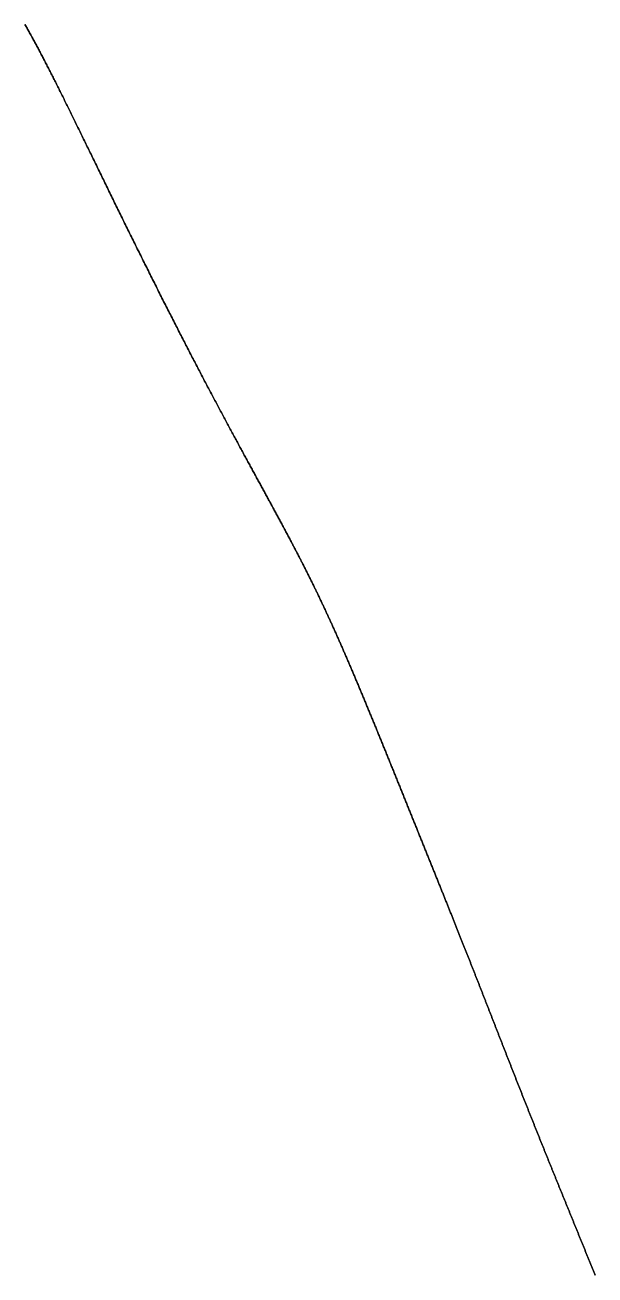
# Model space of a CAD drawing. Header units: inches. Extents: x 130170 to 284068, y 377793 to 804530.
# Drawn here: x 249177.7 to 249207.2, y 746721 to 746785.6 of the extents above; entities that cross this region are included whole.
import ezdxf

# ---------------------------------------------------------------- set-up
doc = ezdxf.new("R2010")
doc.units = ezdxf.units.IN
doc.header["$MEASUREMENT"] = 0
doc.layers.add('muni_il', color=7, linetype='Continuous')

msp = doc.modelspace()

# ---------------------------------------------------------------- linework, layer by layer
at = {"layer": 'muni_il'}
for points in [[(249177.715, 746785.583), (249177.742, 746785.536), (249177.769, 746785.489), (249177.796, 746785.441), (249177.822, 746785.394), (249177.849, 746785.347), (249177.876, 746785.299), (249177.903, 746785.251), (249177.929, 746785.203), (249177.956, 746785.155), (249177.983, 746785.107), (249178.01, 746785.058), (249178.037, 746785.009), (249178.064, 746784.96), (249178.091, 746784.911), (249178.118, 746784.862), (249178.145, 746784.813), (249178.172, 746784.763), (249178.199, 746784.713), (249178.226, 746784.663), (249178.253, 746784.613), (249178.28, 746784.562), (249178.308, 746784.511), (249178.335, 746784.46), (249178.362, 746784.409), (249178.39, 746784.357), (249178.418, 746784.306), (249178.445, 746784.254), (249178.473, 746784.201), (249178.501, 746784.149), (249178.529, 746784.096), (249178.556, 746784.043), (249178.584, 746783.99), (249178.613, 746783.936), (249178.641, 746783.882), (249178.669, 746783.828), (249178.697, 746783.774), (249178.726, 746783.719), (249178.755, 746783.664), (249178.783, 746783.608), (249178.812, 746783.553), (249178.841, 746783.497), (249178.87, 746783.441), (249178.899, 746783.384), (249178.928, 746783.327), (249178.957, 746783.27), (249178.987, 746783.212), (249179.016, 746783.154), (249179.046, 746783.096), (249179.076, 746783.038), (249179.106, 746782.979), (249179.136, 746782.92), (249179.166, 746782.86), (249179.196, 746782.8), (249179.227, 746782.74), (249179.257, 746782.68), (249179.288, 746782.619), (249179.319, 746782.557), (249179.35, 746782.496), (249179.381, 746782.434), (249179.412, 746782.372), (249179.444, 746782.309), (249179.475, 746782.246), (249179.507, 746782.182), (249179.539, 746782.119), (249179.57, 746782.055), (249179.603, 746781.99), (249179.635, 746781.925), (249179.667, 746781.86), (249179.7, 746781.795), (249179.732, 746781.729), (249179.765, 746781.662), (249179.798, 746781.596), (249179.831, 746781.529), (249179.865, 746781.461), (249179.898, 746781.394), (249179.932, 746781.326), (249179.966, 746781.257), (249179.999, 746781.188), (249180.034, 746781.119), (249180.068, 746781.05), (249180.102, 746780.98), (249180.137, 746780.909), (249180.171, 746780.839), (249180.206, 746780.768), (249180.241, 746780.696), (249180.276, 746780.625), (249180.312, 746780.553), (249180.347, 746780.48), (249180.383, 746780.407), (249180.419, 746780.334), (249180.455, 746780.261), (249180.491, 746780.187), (249180.527, 746780.113), (249180.564, 746780.038), (249180.6, 746779.963), (249180.637, 746779.888), (249180.674, 746779.813), (249180.711, 746779.737), (249180.748, 746779.661), (249180.785, 746779.584), (249180.823, 746779.507), (249180.861, 746779.43), (249180.898, 746779.352), (249180.936, 746779.275), (249180.974, 746779.196), (249181.013, 746779.118), (249181.051, 746779.039), (249181.09, 746778.96), (249181.128, 746778.881), (249181.167, 746778.801), (249181.206, 746778.721), (249181.245, 746778.641), (249181.285, 746778.56), (249181.324, 746778.479), (249181.364, 746778.398), (249181.403, 746778.317), (249181.443, 746778.235), (249181.483, 746778.153), (249181.523, 746778.071), (249181.563, 746777.989), (249181.604, 746777.906), (249181.644, 746777.823), (249181.685, 746777.74), (249181.725, 746777.656), (249181.766, 746777.573), (249181.807, 746777.489), (249181.848, 746777.404), (249181.889, 746777.32), (249181.931, 746777.236), (249181.972, 746777.151), (249182.014, 746777.066), (249182.055, 746776.981), (249182.097, 746776.895), (249182.139, 746776.81), (249182.181, 746776.724), (249182.223, 746776.638), (249182.265, 746776.552), (249182.307, 746776.466), (249182.35, 746776.379), (249182.392, 746776.293), (249182.435, 746776.206), (249182.477, 746776.119), (249182.52, 746776.032), (249182.563, 746775.945), (249182.606, 746775.857), (249182.649, 746775.77), (249182.692, 746775.682), (249182.735, 746775.595), (249182.778, 746775.507), (249182.821, 746775.419), (249182.864, 746775.331), (249182.908, 746775.243), (249182.951, 746775.155), (249182.995, 746775.067), (249183.038, 746774.979), (249183.082, 746774.89), (249183.125, 746774.802), (249183.169, 746774.713), (249183.213, 746774.625), (249183.256, 746774.536), (249183.3, 746774.448), (249183.344, 746774.359), (249183.388, 746774.271), (249183.432, 746774.182), (249183.476, 746774.093), (249183.52, 746774.005), (249183.564, 746773.916), (249183.608, 746773.827), (249183.652, 746773.739), (249183.696, 746773.65), (249183.74, 746773.561), (249183.784, 746773.473), (249183.828, 746773.384), (249183.872, 746773.296), (249183.916, 746773.207), (249183.96, 746773.119), (249184.004, 746773.03), (249184.048, 746772.942), (249184.093, 746772.854), (249184.137, 746772.766), (249184.181, 746772.678), (249184.225, 746772.59), (249184.269, 746772.502), (249184.313, 746772.414), (249184.357, 746772.326), (249184.401, 746772.238), (249184.445, 746772.151), (249184.489, 746772.063), (249184.533, 746771.976), (249184.576, 746771.889), (249184.62, 746771.802), (249184.664, 746771.715), (249184.708, 746771.628), (249184.752, 746771.542), (249184.795, 746771.455), (249184.839, 746771.369), (249184.882, 746771.283), (249184.926, 746771.196), (249184.97, 746771.111), (249185.013, 746771.025), (249185.056, 746770.939), (249185.1, 746770.854), (249185.143, 746770.769), (249185.186, 746770.684), (249185.229, 746770.599), (249185.272, 746770.514), (249185.315, 746770.43), (249185.358, 746770.346), (249185.401, 746770.262), (249185.444, 746770.178), (249185.487, 746770.094), (249185.529, 746770.011), (249185.572, 746769.927), (249185.614, 746769.845), (249185.657, 746769.762), (249185.699, 746769.679), (249185.741, 746769.597), (249185.783, 746769.515), (249185.825, 746769.433), (249185.867, 746769.351), (249185.909, 746769.27), (249185.951, 746769.189), (249185.993, 746769.108), (249186.034, 746769.027), (249186.076, 746768.947), (249186.117, 746768.867), (249186.158, 746768.787), (249186.2, 746768.707), (249186.241, 746768.628), (249186.282, 746768.549), (249186.323, 746768.47), (249186.363, 746768.391), (249186.404, 746768.313), (249186.445, 746768.235), (249186.485, 746768.157), (249186.525, 746768.08), (249186.566, 746768.002), (249186.606, 746767.925), (249186.646, 746767.849), (249186.686, 746767.772), (249186.726, 746767.696), (249186.765, 746767.62), (249186.805, 746767.545), (249186.844, 746767.469), (249186.884, 746767.394), (249186.923, 746767.32), (249186.962, 746767.245), (249187.001, 746767.171), (249187.04, 746767.097), (249187.078, 746767.023), (249187.117, 746766.95), (249187.155, 746766.877), (249187.194, 746766.804), (249187.232, 746766.732), (249187.27, 746766.66), (249187.308, 746766.588), (249187.346, 746766.516), (249187.384, 746766.445), (249187.421, 746766.374), (249187.459, 746766.303), (249187.496, 746766.233), (249187.533, 746766.162), (249187.571, 746766.093), (249187.608, 746766.023), (249187.644, 746765.954), (249187.681, 746765.885), (249187.718, 746765.816), (249187.754, 746765.747), (249187.791, 746765.679), (249187.827, 746765.611), (249187.863, 746765.544), (249187.899, 746765.476), (249187.935, 746765.409), (249187.97, 746765.343), (249188.006, 746765.276), (249188.041, 746765.21), (249188.077, 746765.144), (249188.112, 746765.078), (249188.147, 746765.013), (249188.182, 746764.948), (249188.217, 746764.883), (249188.252, 746764.819), (249188.286, 746764.754), (249188.321, 746764.69), (249188.355, 746764.627), (249188.389, 746764.563), (249188.423, 746764.5), (249188.457, 746764.437), (249188.491, 746764.374), (249188.525, 746764.312), (249188.558, 746764.25), (249188.592, 746764.188), (249188.625, 746764.126), (249188.658, 746764.065), (249188.691, 746764.004), (249188.724, 746763.943), (249188.757, 746763.883), (249188.79, 746763.822), (249188.822, 746763.762), (249188.855, 746763.702), (249188.887, 746763.643), (249188.919, 746763.583), (249188.951, 746763.524), (249188.983, 746763.466), (249189.015, 746763.407), (249189.047, 746763.349), (249189.079, 746763.291), (249189.11, 746763.233), (249189.141, 746763.175), (249189.173, 746763.118), (249189.204, 746763.06), (249189.235, 746763.003), (249189.266, 746762.947), (249189.297, 746762.89), (249189.327, 746762.834), (249189.358, 746762.778), (249189.388, 746762.722), (249189.419, 746762.666), (249189.449, 746762.611), (249189.479, 746762.556), (249189.509, 746762.501), (249189.539, 746762.446), (249189.569, 746762.392), (249189.599, 746762.337), (249189.628, 746762.283), (249189.658, 746762.229), (249189.687, 746762.175), (249189.716, 746762.122), (249189.745, 746762.069), (249189.774, 746762.015), (249189.803, 746761.962), (249189.832, 746761.91), (249189.861, 746761.857), (249189.89, 746761.805), (249189.918, 746761.752), (249189.947, 746761.7), (249189.975, 746761.649), (249190.003, 746761.597), (249190.031, 746761.546), (249190.059, 746761.494), (249190.087, 746761.443), (249190.115, 746761.392), (249190.143, 746761.341), (249190.17, 746761.291), (249190.198, 746761.24), (249190.225, 746761.19), (249190.253, 746761.14), (249190.28, 746761.09), (249190.307, 746761.04), (249190.334, 746760.99), (249190.361, 746760.941), (249190.388, 746760.892), (249190.415, 746760.842), (249190.442, 746760.793), (249190.468, 746760.744), (249190.495, 746760.696), (249190.521, 746760.647), (249190.547, 746760.599), (249190.574, 746760.55), (249190.6, 746760.502), (249190.626, 746760.454), (249190.652, 746760.406), (249190.678, 746760.358), (249190.704, 746760.311), (249190.729, 746760.263), (249190.755, 746760.216), (249190.781, 746760.168), (249190.806, 746760.121), (249190.832, 746760.074), (249190.857, 746760.027), (249190.882, 746759.981), (249190.907, 746759.934), (249190.932, 746759.887), (249190.957, 746759.841), (249190.982, 746759.794), (249191.007, 746759.748), (249191.032, 746759.702), (249191.057, 746759.656), (249191.081, 746759.61), (249191.106, 746759.564), (249191.131, 746759.518), (249191.155, 746759.473), (249191.179, 746759.427), (249191.204, 746759.382), (249191.228, 746759.336), (249191.252, 746759.291), (249191.276, 746759.246), (249191.3, 746759.201), (249191.324, 746759.156), (249191.348, 746759.111), (249191.372, 746759.066), (249191.395, 746759.021), (249191.419, 746758.976), (249191.443, 746758.932), (249191.466, 746758.887), (249191.49, 746758.842), (249191.513, 746758.798), (249191.536, 746758.754), (249191.56, 746758.709), (249191.583, 746758.665), (249191.606, 746758.621), (249191.629, 746758.577), (249191.652, 746758.533), (249191.675, 746758.489), (249191.698, 746758.445), (249191.721, 746758.401), (249191.744, 746758.357), (249191.767, 746758.313), (249191.789, 746758.27), (249191.812, 746758.226), (249191.835, 746758.182), (249191.857, 746758.139), (249191.88, 746758.095), (249191.902, 746758.051), (249191.925, 746758.008), (249191.947, 746757.965), (249191.969, 746757.921), (249191.991, 746757.878), (249192.014, 746757.834), (249192.036, 746757.791), (249192.058, 746757.748), (249192.08, 746757.705), (249192.102, 746757.661), (249192.124, 746757.618), (249192.146, 746757.575), (249192.168, 746757.532), (249192.19, 746757.489), (249192.211, 746757.445), (249192.233, 746757.402), (249192.255, 746757.359), (249192.277, 746757.316), (249192.298, 746757.273), (249192.32, 746757.23), (249192.341, 746757.187), (249192.363, 746757.144), (249192.384, 746757.101), (249192.406, 746757.058), (249192.427, 746757.015), (249192.449, 746756.972), (249192.47, 746756.929), (249192.491, 746756.886), (249192.513, 746756.843), (249192.534, 746756.8), (249192.555, 746756.757), (249192.576, 746756.713), (249192.597, 746756.67), (249192.618, 746756.627), (249192.64, 746756.584), (249192.661, 746756.541), (249192.682, 746756.498), (249192.703, 746756.455), (249192.724, 746756.412), (249192.745, 746756.369), (249192.765, 746756.325), (249192.786, 746756.282), (249192.807, 746756.239), (249192.828, 746756.196), (249192.849, 746756.152), (249192.87, 746756.109), (249192.891, 746756.066), (249192.911, 746756.022), (249192.932, 746755.979), (249192.953, 746755.936), (249192.973, 746755.892), (249192.994, 746755.849), (249193.015, 746755.805), (249193.035, 746755.762), (249193.056, 746755.718), (249193.077, 746755.674), (249193.097, 746755.631), (249193.118, 746755.587), (249193.138, 746755.543), (249193.159, 746755.5), (249193.18, 746755.456), (249193.2, 746755.412), (249193.221, 746755.368), (249193.241, 746755.324), (249193.262, 746755.28), (249193.282, 746755.236), (249193.303, 746755.192), (249193.323, 746755.148), (249193.343, 746755.103), (249193.364, 746755.059), (249193.384, 746755.015), (249193.405, 746754.97), (249193.425, 746754.926), (249193.446, 746754.881), (249193.466, 746754.837), (249193.486, 746754.792), (249193.507, 746754.748), (249193.527, 746754.703), (249193.548, 746754.658), (249193.568, 746754.613), (249193.588, 746754.568), (249193.609, 746754.523), (249193.629, 746754.478), (249193.65, 746754.433), (249193.67, 746754.388), (249193.69, 746754.343), (249193.711, 746754.297), (249193.731, 746754.252), (249193.752, 746754.207), (249193.772, 746754.161), (249193.792, 746754.116), (249193.813, 746754.07), (249193.833, 746754.024), (249193.853, 746753.978), (249193.874, 746753.933), (249193.894, 746753.887), (249193.915, 746753.841), (249193.935, 746753.795), (249193.956, 746753.748), (249193.976, 746753.702), (249193.996, 746753.656), (249194.017, 746753.61), (249194.037, 746753.563), (249194.058, 746753.517), (249194.078, 746753.47), (249194.099, 746753.423), (249194.119, 746753.377), (249194.14, 746753.33), (249194.16, 746753.283), (249194.18, 746753.236), (249194.201, 746753.189), (249194.221, 746753.142), (249194.242, 746753.094), (249194.263, 746753.047), (249194.283, 746753), (249194.304, 746752.952), (249194.324, 746752.905), (249194.345, 746752.857), (249194.365, 746752.81), (249194.386, 746752.762), (249194.407, 746752.714), (249194.427, 746752.666), (249194.448, 746752.618), (249194.468, 746752.57), (249194.489, 746752.522), (249194.51, 746752.474), (249194.53, 746752.425), (249194.551, 746752.377), (249194.572, 746752.328), (249194.593, 746752.28), (249194.613, 746752.231), (249194.634, 746752.182), (249194.655, 746752.134), (249194.676, 746752.085), (249194.696, 746752.036), (249194.717, 746751.987), (249194.738, 746751.938), (249194.759, 746751.888), (249194.78, 746751.839), (249194.8, 746751.79), (249194.821, 746751.74), (249194.842, 746751.691), (249194.863, 746751.641), (249194.884, 746751.592), (249194.905, 746751.542), (249194.926, 746751.492), (249194.947, 746751.442), (249194.968, 746751.392), (249194.989, 746751.342), (249195.01, 746751.292), (249195.031, 746751.242), (249195.052, 746751.192), (249195.073, 746751.141), (249195.094, 746751.091), (249195.115, 746751.041), (249195.136, 746750.99), (249195.157, 746750.939), (249195.178, 746750.889), (249195.2, 746750.838), (249195.221, 746750.787), (249195.242, 746750.736), (249195.263, 746750.685), (249195.284, 746750.634), (249195.305, 746750.583), (249195.327, 746750.532), (249195.348, 746750.481), (249195.369, 746750.429), (249195.39, 746750.378), (249195.412, 746750.327), (249195.433, 746750.275), (249195.454, 746750.224), (249195.476, 746750.172), (249195.497, 746750.12), (249195.518, 746750.069), (249195.54, 746750.017), (249195.561, 746749.965), (249195.583, 746749.913), (249195.604, 746749.861), (249195.625, 746749.809), (249195.647, 746749.757), (249195.668, 746749.705), (249195.69, 746749.653), (249195.711, 746749.6), (249195.733, 746749.548), (249195.754, 746749.496), (249195.776, 746749.443), (249195.797, 746749.391), (249195.819, 746749.338), (249195.84, 746749.286), (249195.862, 746749.233), (249195.883, 746749.18), (249195.905, 746749.128), (249195.927, 746749.075), (249195.948, 746749.022), (249195.97, 746748.969), (249195.991, 746748.916), (249196.013, 746748.863), (249196.035, 746748.81), (249196.056, 746748.757), (249196.078, 746748.704), (249196.1, 746748.651), (249196.121, 746748.598), (249196.143, 746748.545), (249196.165, 746748.492), (249196.186, 746748.439), (249196.208, 746748.385), (249196.23, 746748.332), (249196.252, 746748.279), (249196.273, 746748.225), (249196.295, 746748.172), (249196.317, 746748.118), (249196.339, 746748.065), (249196.36, 746748.011), (249196.382, 746747.958), (249196.404, 746747.904), (249196.426, 746747.851), (249196.447, 746747.797), (249196.469, 746747.744), (249196.491, 746747.69), (249196.513, 746747.636), (249196.535, 746747.583), (249196.556, 746747.529), (249196.578, 746747.475), (249196.6, 746747.422), (249196.622, 746747.368), (249196.644, 746747.314), (249196.665, 746747.26), (249196.687, 746747.207), (249196.709, 746747.153), (249196.731, 746747.099), (249196.753, 746747.045), (249196.774, 746746.991), (249196.796, 746746.937), (249196.818, 746746.884), (249196.84, 746746.83), (249196.862, 746746.776), (249196.883, 746746.722), (249196.905, 746746.668), (249196.927, 746746.614), (249196.949, 746746.561), (249196.971, 746746.507), (249196.992, 746746.453), (249197.014, 746746.399), (249197.036, 746746.345), (249197.058, 746746.291), (249197.079, 746746.238), (249197.101, 746746.184), (249197.123, 746746.13), (249197.145, 746746.076), (249197.166, 746746.022), (249197.188, 746745.969), (249197.21, 746745.915), (249197.232, 746745.861), (249197.253, 746745.808), (249197.275, 746745.754), (249197.297, 746745.7), (249197.318, 746745.646), (249197.34, 746745.593), (249197.362, 746745.539), (249197.383, 746745.486), (249197.405, 746745.432), (249197.427, 746745.378), (249197.448, 746745.325), (249197.47, 746745.271), (249197.492, 746745.218), (249197.513, 746745.165), (249197.535, 746745.111), (249197.556, 746745.058), (249197.578, 746745.004), (249197.599, 746744.951), (249197.621, 746744.898), (249197.642, 746744.844), (249197.664, 746744.791), (249197.685, 746744.738), (249197.707, 746744.685), (249197.728, 746744.632), (249197.75, 746744.579), (249197.771, 746744.526), (249197.792, 746744.473), (249197.814, 746744.42), (249197.835, 746744.367), (249197.856, 746744.314), (249197.878, 746744.261), (249197.899, 746744.208), (249197.92, 746744.156), (249197.942, 746744.103), (249197.963, 746744.05), (249197.984, 746743.998), (249198.005, 746743.945), (249198.026, 746743.893), (249198.047, 746743.84), (249198.069, 746743.788), (249198.09, 746743.736), (249198.111, 746743.683), (249198.132, 746743.631), (249198.153, 746743.579), (249198.174, 746743.527), (249198.195, 746743.475), (249198.216, 746743.423), (249198.237, 746743.371), (249198.258, 746743.319), (249198.278, 746743.267), (249198.299, 746743.216), (249198.32, 746743.164), (249198.341, 746743.112), (249198.362, 746743.061), (249198.382, 746743.009), (249198.403, 746742.958), (249198.424, 746742.907), (249198.445, 746742.855), (249198.465, 746742.804), (249198.486, 746742.753), (249198.506, 746742.702), (249198.527, 746742.651), (249198.547, 746742.6), (249198.568, 746742.549), (249198.588, 746742.499), (249198.609, 746742.448), (249198.629, 746742.397), (249198.649, 746742.347), (249198.67, 746742.296), (249198.69, 746742.246), (249198.71, 746742.196), (249198.731, 746742.145), (249198.751, 746742.095), (249198.771, 746742.045), (249198.791, 746741.995), (249198.811, 746741.945), (249198.831, 746741.895), (249198.851, 746741.846), (249198.871, 746741.796), (249198.891, 746741.746), (249198.911, 746741.697), (249198.931, 746741.648), (249198.951, 746741.598), (249198.971, 746741.549), (249198.99, 746741.5), (249199.01, 746741.451), (249199.03, 746741.402), (249199.049, 746741.353), (249199.069, 746741.304), (249199.089, 746741.255), (249199.108, 746741.207), (249199.128, 746741.158), (249199.147, 746741.11), (249199.167, 746741.061), (249199.186, 746741.013), (249199.205, 746740.965), (249199.225, 746740.917), (249199.244, 746740.868), (249199.263, 746740.821), (249199.283, 746740.773), (249199.302, 746740.725), (249199.321, 746740.677), (249199.34, 746740.63), (249199.359, 746740.582), (249199.378, 746740.535), (249199.397, 746740.487), (249199.416, 746740.44), (249199.435, 746740.393), (249199.454, 746740.346), (249199.473, 746740.299), (249199.491, 746740.252), (249199.51, 746740.205), (249199.529, 746740.159), (249199.548, 746740.112), (249199.566, 746740.066), (249199.585, 746740.019), (249199.603, 746739.973), (249199.622, 746739.927), (249199.64, 746739.881), (249199.659, 746739.834), (249199.677, 746739.789), (249199.695, 746739.743), (249199.714, 746739.697), (249199.732, 746739.651), (249199.75, 746739.606), (249199.769, 746739.56), (249199.787, 746739.515), (249199.805, 746739.469), (249199.823, 746739.424), (249199.841, 746739.379), (249199.859, 746739.334), (249199.877, 746739.289), (249199.895, 746739.244), (249199.913, 746739.199), (249199.931, 746739.154), (249199.948, 746739.11), (249199.966, 746739.065), (249199.984, 746739.021), (249200.002, 746738.976), (249200.019, 746738.932), (249200.037, 746738.888), (249200.055, 746738.844), (249200.072, 746738.8), (249200.09, 746738.756), (249200.107, 746738.712), (249200.125, 746738.668), (249200.142, 746738.624), (249200.159, 746738.581), (249200.177, 746738.537), (249200.194, 746738.494), (249200.211, 746738.45), (249200.228, 746738.407), (249200.246, 746738.364), (249200.263, 746738.321), (249200.28, 746738.277), (249200.297, 746738.234), (249200.314, 746738.192), (249200.331, 746738.149), (249200.348, 746738.106), (249200.365, 746738.063), (249200.382, 746738.021), (249200.399, 746737.978), (249200.416, 746737.935), (249200.433, 746737.893), (249200.449, 746737.851), (249200.466, 746737.808), (249200.483, 746737.766), (249200.5, 746737.724), (249200.516, 746737.682), (249200.533, 746737.64), (249200.55, 746737.598), (249200.566, 746737.556), (249200.583, 746737.514), (249200.599, 746737.472), (249200.616, 746737.431), (249200.632, 746737.389), (249200.649, 746737.347), (249200.665, 746737.306), (249200.682, 746737.264), (249200.698, 746737.223), (249200.714, 746737.182), (249200.731, 746737.14), (249200.747, 746737.099), (249200.763, 746737.058), (249200.779, 746737.017), (249200.796, 746736.976), (249200.812, 746736.935), (249200.828, 746736.894), (249200.844, 746736.853), (249200.86, 746736.812), (249200.876, 746736.771), (249200.892, 746736.73), (249200.909, 746736.689), (249200.925, 746736.648), (249200.941, 746736.608), (249200.957, 746736.567), (249200.973, 746736.527), (249200.989, 746736.486), (249201.004, 746736.445), (249201.02, 746736.405), (249201.036, 746736.364), (249201.052, 746736.324), (249201.068, 746736.284), (249201.084, 746736.243), (249201.1, 746736.203), (249201.116, 746736.163), (249201.131, 746736.122), (249201.147, 746736.082), (249201.163, 746736.042), (249201.179, 746736.002), (249201.195, 746735.962), (249201.21, 746735.922), (249201.226, 746735.881), (249201.242, 746735.841), (249201.258, 746735.801), (249201.273, 746735.761), (249201.289, 746735.721), (249201.305, 746735.681), (249201.32, 746735.641), (249201.336, 746735.601), (249201.352, 746735.561), (249201.367, 746735.521), (249201.383, 746735.482), (249201.399, 746735.442), (249201.414, 746735.402), (249201.43, 746735.362), (249201.445, 746735.322), (249201.461, 746735.282), (249201.477, 746735.242), (249201.492, 746735.202), (249201.508, 746735.163), (249201.523, 746735.123), (249201.539, 746735.083), (249201.554, 746735.043), (249201.57, 746735.003), (249201.586, 746734.964), (249201.601, 746734.924), (249201.617, 746734.884), (249201.632, 746734.844), (249201.648, 746734.804), (249201.663, 746734.765), (249201.679, 746734.725), (249201.695, 746734.685), (249201.71, 746734.645), (249201.726, 746734.605), (249201.741, 746734.565), (249201.757, 746734.526), (249201.772, 746734.486), (249201.788, 746734.446), (249201.804, 746734.406), (249201.819, 746734.366), (249201.835, 746734.326), (249201.85, 746734.286), (249201.866, 746734.247), (249201.881, 746734.207), (249201.897, 746734.167), (249201.913, 746734.127), (249201.928, 746734.087), (249201.944, 746734.047), (249201.96, 746734.007), (249201.975, 746733.967), (249201.991, 746733.927), (249202.006, 746733.887), (249202.022, 746733.847), (249202.038, 746733.807), (249202.053, 746733.767), (249202.069, 746733.727), (249202.085, 746733.687), (249202.1, 746733.647), (249202.116, 746733.606), (249202.132, 746733.566), (249202.147, 746733.526), (249202.163, 746733.486), (249202.179, 746733.446), (249202.195, 746733.405), (249202.21, 746733.365), (249202.226, 746733.325), (249202.242, 746733.285), (249202.258, 746733.244), (249202.273, 746733.204), (249202.289, 746733.164), (249202.305, 746733.123), (249202.321, 746733.083), (249202.336, 746733.042), (249202.352, 746733.002), (249202.368, 746732.961), (249202.384, 746732.921), (249202.4, 746732.881), (249202.416, 746732.84), (249202.432, 746732.799), (249202.447, 746732.759), (249202.463, 746732.718), (249202.479, 746732.678), (249202.495, 746732.637), (249202.511, 746732.596), (249202.527, 746732.556), (249202.543, 746732.515), (249202.559, 746732.474), (249202.575, 746732.433), (249202.591, 746732.393), (249202.607, 746732.352), (249202.623, 746732.311), (249202.639, 746732.27), (249202.655, 746732.229), (249202.671, 746732.188), (249202.687, 746732.148), (249202.703, 746732.107), (249202.719, 746732.066), (249202.735, 746732.025), (249202.751, 746731.984), (249202.767, 746731.943), (249202.783, 746731.902), (249202.799, 746731.861), (249202.816, 746731.82), (249202.832, 746731.779), (249202.848, 746731.738), (249202.864, 746731.696), (249202.88, 746731.655), (249202.896, 746731.614), (249202.912, 746731.573), (249202.929, 746731.532), (249202.945, 746731.491), (249202.961, 746731.45), (249202.977, 746731.408), (249202.993, 746731.367), (249203.01, 746731.326), (249203.026, 746731.285), (249203.042, 746731.243), (249203.058, 746731.202), (249203.075, 746731.161), (249203.091, 746731.12), (249203.107, 746731.078), (249203.123, 746731.037), (249203.14, 746730.996), (249203.156, 746730.954), (249203.172, 746730.913), (249203.189, 746730.872), (249203.205, 746730.83), (249203.221, 746730.789), (249203.238, 746730.748), (249203.254, 746730.706), (249203.27, 746730.665), (249203.287, 746730.624), (249203.303, 746730.582), (249203.319, 746730.541), (249203.336, 746730.5), (249203.352, 746730.458), (249203.368, 746730.417), (249203.385, 746730.376), (249203.401, 746730.334), (249203.417, 746730.293), (249203.434, 746730.252), (249203.45, 746730.21), (249203.466, 746730.169), (249203.483, 746730.128), (249203.499, 746730.086), (249203.516, 746730.045), (249203.532, 746730.004), (249203.548, 746729.962), (249203.565, 746729.921), (249203.581, 746729.88), (249203.597, 746729.839), (249203.614, 746729.797), (249203.63, 746729.756), (249203.647, 746729.715), (249203.663, 746729.674), (249203.679, 746729.633), (249203.696, 746729.591), (249203.712, 746729.55), (249203.728, 746729.509), (249203.745, 746729.468), (249203.761, 746729.427), (249203.777, 746729.386), (249203.794, 746729.345), (249203.81, 746729.304), (249203.826, 746729.263), (249203.843, 746729.222), (249203.859, 746729.181), (249203.875, 746729.14), (249203.892, 746729.099), (249203.908, 746729.058), (249203.924, 746729.017), (249203.941, 746728.976), (249203.957, 746728.935), (249203.973, 746728.895), (249203.99, 746728.854), (249204.006, 746728.813), (249204.022, 746728.772), (249204.038, 746728.732), (249204.055, 746728.691), (249204.071, 746728.65), (249204.087, 746728.61), (249204.103, 746728.569), (249204.12, 746728.529), (249204.136, 746728.488), (249204.152, 746728.448), (249204.168, 746728.407), (249204.185, 746728.367), (249204.201, 746728.326), (249204.217, 746728.286), (249204.233, 746728.246), (249204.249, 746728.205), (249204.265, 746728.165), (249204.282, 746728.125), (249204.298, 746728.085), (249204.314, 746728.045), (249204.33, 746728.004), (249204.346, 746727.964), (249204.362, 746727.924), (249204.378, 746727.884), (249204.394, 746727.844), (249204.41, 746727.804), (249204.426, 746727.764), (249204.443, 746727.724), (249204.459, 746727.685), (249204.475, 746727.645), (249204.491, 746727.605), (249204.507, 746727.565), (249204.523, 746727.526), (249204.539, 746727.486), (249204.555, 746727.446), (249204.571, 746727.407), (249204.587, 746727.367), (249204.603, 746727.327), (249204.619, 746727.288), (249204.634, 746727.248), (249204.65, 746727.209), (249204.666, 746727.17), (249204.682, 746727.13), (249204.698, 746727.091), (249204.714, 746727.051), (249204.73, 746727.012), (249204.746, 746726.973), (249204.762, 746726.934), (249204.778, 746726.894), (249204.793, 746726.855), (249204.809, 746726.816), (249204.825, 746726.777), (249204.841, 746726.738), (249204.857, 746726.699), (249204.873, 746726.66), (249204.888, 746726.621), (249204.904, 746726.582), (249204.92, 746726.543), (249204.936, 746726.504), (249204.951, 746726.465), (249204.967, 746726.426), (249204.983, 746726.387), (249204.999, 746726.348), (249205.015, 746726.31), (249205.03, 746726.271), (249205.046, 746726.232), (249205.062, 746726.193), (249205.077, 746726.155), (249205.093, 746726.116), (249205.109, 746726.077), (249205.125, 746726.038), (249205.14, 746726), (249205.156, 746725.961), (249205.172, 746725.922), (249205.187, 746725.884), (249205.203, 746725.845), (249205.219, 746725.807), (249205.235, 746725.768), (249205.25, 746725.729), (249205.266, 746725.691), (249205.282, 746725.652), (249205.297, 746725.614), (249205.313, 746725.575), (249205.329, 746725.537), (249205.344, 746725.498), (249205.36, 746725.46), (249205.376, 746725.421), (249205.391, 746725.382), (249205.407, 746725.344), (249205.423, 746725.305), (249205.439, 746725.267), (249205.454, 746725.228), (249205.47, 746725.19), (249205.486, 746725.151), (249205.501, 746725.113), (249205.517, 746725.074), (249205.533, 746725.036), (249205.549, 746724.997), (249205.564, 746724.958), (249205.58, 746724.92), (249205.596, 746724.881), (249205.611, 746724.843), (249205.627, 746724.804), (249205.643, 746724.765), (249205.659, 746724.727), (249205.674, 746724.688), (249205.69, 746724.649), (249205.706, 746724.611), (249205.722, 746724.572), (249205.738, 746724.533), (249205.753, 746724.495), (249205.769, 746724.456), (249205.785, 746724.417), (249205.801, 746724.378), (249205.817, 746724.339), (249205.832, 746724.3), (249205.848, 746724.262), (249205.864, 746724.223), (249205.88, 746724.184), (249205.896, 746724.145), (249205.912, 746724.106), (249205.928, 746724.067), (249205.944, 746724.028), (249205.96, 746723.989), (249205.975, 746723.95), (249205.991, 746723.91), (249206.007, 746723.871), (249206.023, 746723.832), (249206.039, 746723.793), (249206.055, 746723.754), (249206.071, 746723.714), (249206.087, 746723.675), (249206.103, 746723.636), (249206.119, 746723.596), (249206.135, 746723.557), (249206.152, 746723.517), (249206.168, 746723.478), (249206.184, 746723.438), (249206.2, 746723.399), (249206.216, 746723.359), (249206.232, 746723.319), (249206.248, 746723.28), (249206.264, 746723.24), (249206.281, 746723.2), (249206.297, 746723.16), (249206.313, 746723.12), (249206.329, 746723.081), (249206.345, 746723.041), (249206.362, 746723.001), (249206.378, 746722.961), (249206.394, 746722.92), (249206.41, 746722.88), (249206.427, 746722.84), (249206.443, 746722.8), (249206.459, 746722.76), (249206.476, 746722.72), (249206.492, 746722.679), (249206.509, 746722.639), (249206.525, 746722.598), (249206.541, 746722.558), (249206.558, 746722.517), (249206.574, 746722.477), (249206.591, 746722.436), (249206.607, 746722.396), (249206.624, 746722.355), (249206.64, 746722.314), (249206.657, 746722.274), (249206.673, 746722.233), (249206.69, 746722.192), (249206.706, 746722.151), (249206.723, 746722.11), (249206.739, 746722.069), (249206.756, 746722.028), (249206.772, 746721.987), (249206.789, 746721.946), (249206.806, 746721.905), (249206.822, 746721.864), (249206.839, 746721.823), (249206.856, 746721.781), (249206.872, 746721.74), (249206.889, 746721.699), (249206.906, 746721.657), (249206.922, 746721.616), (249206.939, 746721.574), (249206.956, 746721.533), (249206.973, 746721.491), (249206.989, 746721.45), (249207.006, 746721.408), (249207.023, 746721.366), (249207.04, 746721.325), (249207.056, 746721.283), (249207.073, 746721.241), (249207.09, 746721.199), (249207.107, 746721.157), (249207.124, 746721.116), (249207.141, 746721.074), (249207.157, 746721.032), (249207.174, 746720.99)], [(249207.174, 746720.99), (249207.157, 746721.032), (249207.141, 746721.074), (249207.124, 746721.116), (249207.107, 746721.157), (249207.09, 746721.199), (249207.073, 746721.241), (249207.056, 746721.283), (249207.04, 746721.325), (249207.023, 746721.366), (249207.006, 746721.408), (249206.989, 746721.45), (249206.973, 746721.491), (249206.956, 746721.533), (249206.939, 746721.574), (249206.922, 746721.616), (249206.906, 746721.657), (249206.889, 746721.699), (249206.872, 746721.74), (249206.856, 746721.781), (249206.839, 746721.823), (249206.822, 746721.864), (249206.806, 746721.905), (249206.789, 746721.946), (249206.772, 746721.987), (249206.756, 746722.028), (249206.739, 746722.069), (249206.723, 746722.11), (249206.706, 746722.151), (249206.69, 746722.192), (249206.673, 746722.233), (249206.657, 746722.274), (249206.64, 746722.314), (249206.624, 746722.355), (249206.607, 746722.396), (249206.591, 746722.436), (249206.574, 746722.477), (249206.558, 746722.517), (249206.541, 746722.558), (249206.525, 746722.598), (249206.509, 746722.639), (249206.492, 746722.679), (249206.476, 746722.72), (249206.459, 746722.76), (249206.443, 746722.8), (249206.427, 746722.84), (249206.41, 746722.88), (249206.394, 746722.92), (249206.378, 746722.961), (249206.362, 746723.001), (249206.345, 746723.041), (249206.329, 746723.081), (249206.313, 746723.12), (249206.297, 746723.16), (249206.281, 746723.2), (249206.264, 746723.24), (249206.248, 746723.28), (249206.232, 746723.319), (249206.216, 746723.359), (249206.2, 746723.399), (249206.184, 746723.438), (249206.168, 746723.478), (249206.152, 746723.517), (249206.135, 746723.557), (249206.119, 746723.596), (249206.103, 746723.636), (249206.087, 746723.675), (249206.071, 746723.714), (249206.055, 746723.754), (249206.039, 746723.793), (249206.023, 746723.832), (249206.007, 746723.871), (249205.991, 746723.91), (249205.975, 746723.95), (249205.96, 746723.989), (249205.944, 746724.028), (249205.928, 746724.067), (249205.912, 746724.106), (249205.896, 746724.145), (249205.88, 746724.184), (249205.864, 746724.223), (249205.848, 746724.262), (249205.832, 746724.3), (249205.817, 746724.339), (249205.801, 746724.378), (249205.785, 746724.417), (249205.769, 746724.456), (249205.753, 746724.495), (249205.738, 746724.533), (249205.722, 746724.572), (249205.706, 746724.611), (249205.69, 746724.649), (249205.674, 746724.688), (249205.659, 746724.727), (249205.643, 746724.765), (249205.627, 746724.804), (249205.611, 746724.843), (249205.596, 746724.881), (249205.58, 746724.92), (249205.564, 746724.958), (249205.549, 746724.997), (249205.533, 746725.036), (249205.517, 746725.074), (249205.501, 746725.113), (249205.486, 746725.151), (249205.47, 746725.19), (249205.454, 746725.228), (249205.439, 746725.267), (249205.423, 746725.305), (249205.407, 746725.344), (249205.391, 746725.382), (249205.376, 746725.421), (249205.36, 746725.46), (249205.344, 746725.498), (249205.329, 746725.537), (249205.313, 746725.575), (249205.297, 746725.614), (249205.282, 746725.652), (249205.266, 746725.691), (249205.25, 746725.729), (249205.235, 746725.768), (249205.219, 746725.807), (249205.203, 746725.845), (249205.187, 746725.884), (249205.172, 746725.922), (249205.156, 746725.961), (249205.14, 746726), (249205.125, 746726.038), (249205.109, 746726.077), (249205.093, 746726.116), (249205.077, 746726.155), (249205.062, 746726.193), (249205.046, 746726.232), (249205.03, 746726.271), (249205.015, 746726.31), (249204.999, 746726.348), (249204.983, 746726.387), (249204.967, 746726.426), (249204.951, 746726.465), (249204.936, 746726.504), (249204.92, 746726.543), (249204.904, 746726.582), (249204.888, 746726.621), (249204.873, 746726.66), (249204.857, 746726.699), (249204.841, 746726.738), (249204.825, 746726.777), (249204.809, 746726.816), (249204.793, 746726.855), (249204.778, 746726.894), (249204.762, 746726.934), (249204.746, 746726.973), (249204.73, 746727.012), (249204.714, 746727.051), (249204.698, 746727.091), (249204.682, 746727.13), (249204.666, 746727.17), (249204.65, 746727.209), (249204.634, 746727.248), (249204.619, 746727.288), (249204.603, 746727.327), (249204.587, 746727.367), (249204.571, 746727.407), (249204.555, 746727.446), (249204.539, 746727.486), (249204.523, 746727.526), (249204.507, 746727.565), (249204.491, 746727.605), (249204.475, 746727.645), (249204.459, 746727.685), (249204.443, 746727.724), (249204.426, 746727.764), (249204.41, 746727.804), (249204.394, 746727.844), (249204.378, 746727.884), (249204.362, 746727.924), (249204.346, 746727.964), (249204.33, 746728.004), (249204.314, 746728.045), (249204.298, 746728.085), (249204.282, 746728.125), (249204.265, 746728.165), (249204.249, 746728.205), (249204.233, 746728.246), (249204.217, 746728.286), (249204.201, 746728.326), (249204.185, 746728.367), (249204.168, 746728.407), (249204.152, 746728.448), (249204.136, 746728.488), (249204.12, 746728.529), (249204.103, 746728.569), (249204.087, 746728.61), (249204.071, 746728.65), (249204.055, 746728.691), (249204.038, 746728.732), (249204.022, 746728.772), (249204.006, 746728.813), (249203.99, 746728.854), (249203.973, 746728.895), (249203.957, 746728.935), (249203.941, 746728.976), (249203.924, 746729.017), (249203.908, 746729.058), (249203.892, 746729.099), (249203.875, 746729.14), (249203.859, 746729.181), (249203.843, 746729.222), (249203.826, 746729.263), (249203.81, 746729.304), (249203.794, 746729.345), (249203.777, 746729.386), (249203.761, 746729.427), (249203.745, 746729.468), (249203.728, 746729.509), (249203.712, 746729.55), (249203.696, 746729.591), (249203.679, 746729.633), (249203.663, 746729.674), (249203.647, 746729.715), (249203.63, 746729.756), (249203.614, 746729.797), (249203.597, 746729.839), (249203.581, 746729.88), (249203.565, 746729.921), (249203.548, 746729.962), (249203.532, 746730.004), (249203.516, 746730.045), (249203.499, 746730.086), (249203.483, 746730.128), (249203.466, 746730.169), (249203.45, 746730.21), (249203.434, 746730.252), (249203.417, 746730.293), (249203.401, 746730.334), (249203.385, 746730.376), (249203.368, 746730.417), (249203.352, 746730.458), (249203.336, 746730.5), (249203.319, 746730.541), (249203.303, 746730.582), (249203.287, 746730.624), (249203.27, 746730.665), (249203.254, 746730.706), (249203.238, 746730.748), (249203.221, 746730.789), (249203.205, 746730.83), (249203.189, 746730.872), (249203.172, 746730.913), (249203.156, 746730.954), (249203.14, 746730.996), (249203.123, 746731.037), (249203.107, 746731.078), (249203.091, 746731.12), (249203.075, 746731.161), (249203.058, 746731.202), (249203.042, 746731.243), (249203.026, 746731.285), (249203.01, 746731.326), (249202.993, 746731.367), (249202.977, 746731.408), (249202.961, 746731.45), (249202.945, 746731.491), (249202.929, 746731.532), (249202.912, 746731.573), (249202.896, 746731.614), (249202.88, 746731.655), (249202.864, 746731.696), (249202.848, 746731.738), (249202.832, 746731.779), (249202.816, 746731.82), (249202.799, 746731.861), (249202.783, 746731.902), (249202.767, 746731.943), (249202.751, 746731.984), (249202.735, 746732.025), (249202.719, 746732.066), (249202.703, 746732.107), (249202.687, 746732.148), (249202.671, 746732.188), (249202.655, 746732.229), (249202.639, 746732.27), (249202.623, 746732.311), (249202.607, 746732.352), (249202.591, 746732.393), (249202.575, 746732.433), (249202.559, 746732.474), (249202.543, 746732.515), (249202.527, 746732.556), (249202.511, 746732.596), (249202.495, 746732.637), (249202.479, 746732.678), (249202.463, 746732.718), (249202.447, 746732.759), (249202.432, 746732.799), (249202.416, 746732.84), (249202.4, 746732.881), (249202.384, 746732.921), (249202.368, 746732.961), (249202.352, 746733.002), (249202.336, 746733.042), (249202.321, 746733.083), (249202.305, 746733.123), (249202.289, 746733.164), (249202.273, 746733.204), (249202.258, 746733.244), (249202.242, 746733.285), (249202.226, 746733.325), (249202.21, 746733.365), (249202.195, 746733.405), (249202.179, 746733.446), (249202.163, 746733.486), (249202.147, 746733.526), (249202.132, 746733.566), (249202.116, 746733.606), (249202.1, 746733.647), (249202.085, 746733.687), (249202.069, 746733.727), (249202.053, 746733.767), (249202.038, 746733.807), (249202.022, 746733.847), (249202.006, 746733.887), (249201.991, 746733.927), (249201.975, 746733.967), (249201.96, 746734.007), (249201.944, 746734.047), (249201.928, 746734.087), (249201.913, 746734.127), (249201.897, 746734.167), (249201.881, 746734.207), (249201.866, 746734.247), (249201.85, 746734.286), (249201.835, 746734.326), (249201.819, 746734.366), (249201.804, 746734.406), (249201.788, 746734.446), (249201.772, 746734.486), (249201.757, 746734.526), (249201.741, 746734.565), (249201.726, 746734.605), (249201.71, 746734.645), (249201.695, 746734.685), (249201.679, 746734.725), (249201.663, 746734.765), (249201.648, 746734.804), (249201.632, 746734.844), (249201.617, 746734.884), (249201.601, 746734.924), (249201.586, 746734.964), (249201.57, 746735.003), (249201.554, 746735.043), (249201.539, 746735.083), (249201.523, 746735.123), (249201.508, 746735.163), (249201.492, 746735.202), (249201.477, 746735.242), (249201.461, 746735.282), (249201.445, 746735.322), (249201.43, 746735.362), (249201.414, 746735.402), (249201.399, 746735.442), (249201.383, 746735.482), (249201.367, 746735.521), (249201.352, 746735.561), (249201.336, 746735.601), (249201.32, 746735.641), (249201.305, 746735.681), (249201.289, 746735.721), (249201.273, 746735.761), (249201.258, 746735.801), (249201.242, 746735.841), (249201.226, 746735.881), (249201.21, 746735.922), (249201.195, 746735.962), (249201.179, 746736.002), (249201.163, 746736.042), (249201.147, 746736.082), (249201.131, 746736.122), (249201.116, 746736.163), (249201.1, 746736.203), (249201.084, 746736.243), (249201.068, 746736.284), (249201.052, 746736.324), (249201.036, 746736.364), (249201.02, 746736.405), (249201.004, 746736.445), (249200.989, 746736.486), (249200.973, 746736.527), (249200.957, 746736.567), (249200.941, 746736.608), (249200.925, 746736.648), (249200.909, 746736.689), (249200.892, 746736.73), (249200.876, 746736.771), (249200.86, 746736.812), (249200.844, 746736.853), (249200.828, 746736.894), (249200.812, 746736.935), (249200.796, 746736.976), (249200.779, 746737.017), (249200.763, 746737.058), (249200.747, 746737.099), (249200.731, 746737.14), (249200.714, 746737.182), (249200.698, 746737.223), (249200.682, 746737.264), (249200.665, 746737.306), (249200.649, 746737.347), (249200.632, 746737.389), (249200.616, 746737.431), (249200.599, 746737.472), (249200.583, 746737.514), (249200.566, 746737.556), (249200.55, 746737.598), (249200.533, 746737.64), (249200.516, 746737.682), (249200.5, 746737.724), (249200.483, 746737.766), (249200.466, 746737.808), (249200.449, 746737.851), (249200.433, 746737.893), (249200.416, 746737.935), (249200.399, 746737.978), (249200.382, 746738.021), (249200.365, 746738.063), (249200.348, 746738.106), (249200.331, 746738.149), (249200.314, 746738.192), (249200.297, 746738.234), (249200.28, 746738.277), (249200.263, 746738.321), (249200.246, 746738.364), (249200.228, 746738.407), (249200.211, 746738.45), (249200.194, 746738.494), (249200.177, 746738.537), (249200.159, 746738.581), (249200.142, 746738.624), (249200.125, 746738.668), (249200.107, 746738.712), (249200.09, 746738.756), (249200.072, 746738.8), (249200.055, 746738.844), (249200.037, 746738.888), (249200.019, 746738.932), (249200.002, 746738.976), (249199.984, 746739.021), (249199.966, 746739.065), (249199.948, 746739.11), (249199.931, 746739.154), (249199.913, 746739.199), (249199.895, 746739.244), (249199.877, 746739.289), (249199.859, 746739.334), (249199.841, 746739.379), (249199.823, 746739.424), (249199.805, 746739.469), (249199.787, 746739.515), (249199.769, 746739.56), (249199.75, 746739.606), (249199.732, 746739.651), (249199.714, 746739.697), (249199.695, 746739.743), (249199.677, 746739.789), (249199.659, 746739.834), (249199.64, 746739.881), (249199.622, 746739.927), (249199.603, 746739.973), (249199.585, 746740.019), (249199.566, 746740.066), (249199.548, 746740.112), (249199.529, 746740.159), (249199.51, 746740.205), (249199.491, 746740.252), (249199.473, 746740.299), (249199.454, 746740.346), (249199.435, 746740.393), (249199.416, 746740.44), (249199.397, 746740.487), (249199.378, 746740.535), (249199.359, 746740.582), (249199.34, 746740.63), (249199.321, 746740.677), (249199.302, 746740.725), (249199.283, 746740.773), (249199.263, 746740.821), (249199.244, 746740.868), (249199.225, 746740.917), (249199.205, 746740.965), (249199.186, 746741.013), (249199.167, 746741.061), (249199.147, 746741.11), (249199.128, 746741.158), (249199.108, 746741.207), (249199.089, 746741.255), (249199.069, 746741.304), (249199.049, 746741.353), (249199.03, 746741.402), (249199.01, 746741.451), (249198.99, 746741.5), (249198.971, 746741.549), (249198.951, 746741.598), (249198.931, 746741.648), (249198.911, 746741.697), (249198.891, 746741.746), (249198.871, 746741.796), (249198.851, 746741.846), (249198.831, 746741.895), (249198.811, 746741.945), (249198.791, 746741.995), (249198.771, 746742.045), (249198.751, 746742.095), (249198.731, 746742.145), (249198.71, 746742.196), (249198.69, 746742.246), (249198.67, 746742.296), (249198.649, 746742.347), (249198.629, 746742.397), (249198.609, 746742.448), (249198.588, 746742.499), (249198.568, 746742.549), (249198.547, 746742.6), (249198.527, 746742.651), (249198.506, 746742.702), (249198.486, 746742.753), (249198.465, 746742.804), (249198.445, 746742.855), (249198.424, 746742.907), (249198.403, 746742.958), (249198.382, 746743.009), (249198.362, 746743.061), (249198.341, 746743.112), (249198.32, 746743.164), (249198.299, 746743.216), (249198.278, 746743.267), (249198.258, 746743.319), (249198.237, 746743.371), (249198.216, 746743.423), (249198.195, 746743.475), (249198.174, 746743.527), (249198.153, 746743.579), (249198.132, 746743.631), (249198.111, 746743.683), (249198.09, 746743.736), (249198.069, 746743.788), (249198.047, 746743.84), (249198.026, 746743.893), (249198.005, 746743.945), (249197.984, 746743.998), (249197.963, 746744.05), (249197.942, 746744.103), (249197.92, 746744.156), (249197.899, 746744.208), (249197.878, 746744.261), (249197.856, 746744.314), (249197.835, 746744.367), (249197.814, 746744.42), (249197.792, 746744.473), (249197.771, 746744.526), (249197.75, 746744.579), (249197.728, 746744.632), (249197.707, 746744.685), (249197.685, 746744.738), (249197.664, 746744.791), (249197.642, 746744.844), (249197.621, 746744.898), (249197.599, 746744.951), (249197.578, 746745.004), (249197.556, 746745.058), (249197.535, 746745.111), (249197.513, 746745.165), (249197.492, 746745.218), (249197.47, 746745.271), (249197.448, 746745.325), (249197.427, 746745.378), (249197.405, 746745.432), (249197.383, 746745.486), (249197.362, 746745.539), (249197.34, 746745.593), (249197.318, 746745.646), (249197.297, 746745.7), (249197.275, 746745.754), (249197.253, 746745.808), (249197.232, 746745.861), (249197.21, 746745.915), (249197.188, 746745.969), (249197.166, 746746.022), (249197.145, 746746.076), (249197.123, 746746.13), (249197.101, 746746.184), (249197.079, 746746.238), (249197.058, 746746.291), (249197.036, 746746.345), (249197.014, 746746.399), (249196.992, 746746.453), (249196.971, 746746.507), (249196.949, 746746.561), (249196.927, 746746.614), (249196.905, 746746.668), (249196.883, 746746.722), (249196.862, 746746.776), (249196.84, 746746.83), (249196.818, 746746.884), (249196.796, 746746.937), (249196.774, 746746.991), (249196.753, 746747.045), (249196.731, 746747.099), (249196.709, 746747.153), (249196.687, 746747.207), (249196.665, 746747.26), (249196.644, 746747.314), (249196.622, 746747.368), (249196.6, 746747.422), (249196.578, 746747.475), (249196.556, 746747.529), (249196.535, 746747.583), (249196.513, 746747.636), (249196.491, 746747.69), (249196.469, 746747.744), (249196.447, 746747.797), (249196.426, 746747.851), (249196.404, 746747.904), (249196.382, 746747.958), (249196.36, 746748.011), (249196.339, 746748.065), (249196.317, 746748.118), (249196.295, 746748.172), (249196.273, 746748.225), (249196.252, 746748.279), (249196.23, 746748.332), (249196.208, 746748.385), (249196.186, 746748.439), (249196.165, 746748.492), (249196.143, 746748.545), (249196.121, 746748.598), (249196.1, 746748.651), (249196.078, 746748.704), (249196.056, 746748.757), (249196.035, 746748.81), (249196.013, 746748.863), (249195.991, 746748.916), (249195.97, 746748.969), (249195.948, 746749.022), (249195.927, 746749.075), (249195.905, 746749.128), (249195.883, 746749.18), (249195.862, 746749.233), (249195.84, 746749.286), (249195.819, 746749.338), (249195.797, 746749.391), (249195.776, 746749.443), (249195.754, 746749.496), (249195.733, 746749.548), (249195.711, 746749.6), (249195.69, 746749.653), (249195.668, 746749.705), (249195.647, 746749.757), (249195.625, 746749.809), (249195.604, 746749.861), (249195.583, 746749.913), (249195.561, 746749.965), (249195.54, 746750.017), (249195.518, 746750.069), (249195.497, 746750.12), (249195.476, 746750.172), (249195.454, 746750.224), (249195.433, 746750.275), (249195.412, 746750.327), (249195.39, 746750.378), (249195.369, 746750.429), (249195.348, 746750.481), (249195.327, 746750.532), (249195.305, 746750.583), (249195.284, 746750.634), (249195.263, 746750.685), (249195.242, 746750.736), (249195.221, 746750.787), (249195.2, 746750.838), (249195.178, 746750.889), (249195.157, 746750.939), (249195.136, 746750.99), (249195.115, 746751.041), (249195.094, 746751.091), (249195.073, 746751.141), (249195.052, 746751.192), (249195.031, 746751.242), (249195.01, 746751.292), (249194.989, 746751.342), (249194.968, 746751.392), (249194.947, 746751.442), (249194.926, 746751.492), (249194.905, 746751.542), (249194.884, 746751.592), (249194.863, 746751.641), (249194.842, 746751.691), (249194.821, 746751.74), (249194.8, 746751.79), (249194.78, 746751.839), (249194.759, 746751.888), (249194.738, 746751.938), (249194.717, 746751.987), (249194.696, 746752.036), (249194.676, 746752.085), (249194.655, 746752.134), (249194.634, 746752.182), (249194.613, 746752.231), (249194.593, 746752.28), (249194.572, 746752.328), (249194.551, 746752.377), (249194.53, 746752.425), (249194.51, 746752.474), (249194.489, 746752.522), (249194.468, 746752.57), (249194.448, 746752.618), (249194.427, 746752.666), (249194.407, 746752.714), (249194.386, 746752.762), (249194.365, 746752.81), (249194.345, 746752.857), (249194.324, 746752.905), (249194.304, 746752.952), (249194.283, 746753), (249194.263, 746753.047), (249194.242, 746753.094), (249194.221, 746753.142), (249194.201, 746753.189), (249194.18, 746753.236), (249194.16, 746753.283), (249194.14, 746753.33), (249194.119, 746753.377), (249194.099, 746753.423), (249194.078, 746753.47), (249194.058, 746753.517), (249194.037, 746753.563), (249194.017, 746753.61), (249193.996, 746753.656), (249193.976, 746753.702), (249193.956, 746753.748), (249193.935, 746753.795), (249193.915, 746753.841), (249193.894, 746753.887), (249193.874, 746753.933), (249193.853, 746753.978), (249193.833, 746754.024), (249193.813, 746754.07), (249193.792, 746754.116), (249193.772, 746754.161), (249193.752, 746754.207), (249193.731, 746754.252), (249193.711, 746754.297), (249193.69, 746754.343), (249193.67, 746754.388), (249193.65, 746754.433), (249193.629, 746754.478), (249193.609, 746754.523), (249193.588, 746754.568), (249193.568, 746754.613), (249193.548, 746754.658), (249193.527, 746754.703), (249193.507, 746754.748), (249193.486, 746754.792), (249193.466, 746754.837), (249193.446, 746754.881), (249193.425, 746754.926), (249193.405, 746754.97), (249193.384, 746755.015), (249193.364, 746755.059), (249193.343, 746755.103), (249193.323, 746755.148), (249193.303, 746755.192), (249193.282, 746755.236), (249193.262, 746755.28), (249193.241, 746755.324), (249193.221, 746755.368), (249193.2, 746755.412), (249193.18, 746755.456), (249193.159, 746755.5), (249193.138, 746755.543), (249193.118, 746755.587), (249193.097, 746755.631), (249193.077, 746755.674), (249193.056, 746755.718), (249193.035, 746755.762), (249193.015, 746755.805), (249192.994, 746755.849), (249192.973, 746755.892), (249192.953, 746755.936), (249192.932, 746755.979), (249192.911, 746756.022), (249192.891, 746756.066), (249192.87, 746756.109), (249192.849, 746756.152), (249192.828, 746756.196), (249192.807, 746756.239), (249192.786, 746756.282), (249192.765, 746756.325), (249192.745, 746756.369), (249192.724, 746756.412), (249192.703, 746756.455), (249192.682, 746756.498), (249192.661, 746756.541), (249192.64, 746756.584), (249192.618, 746756.627), (249192.597, 746756.67), (249192.576, 746756.713), (249192.555, 746756.757), (249192.534, 746756.8), (249192.513, 746756.843), (249192.491, 746756.886), (249192.47, 746756.929), (249192.449, 746756.972), (249192.427, 746757.015), (249192.406, 746757.058), (249192.384, 746757.101), (249192.363, 746757.144), (249192.341, 746757.187), (249192.32, 746757.23), (249192.298, 746757.273), (249192.277, 746757.316), (249192.255, 746757.359), (249192.233, 746757.402), (249192.211, 746757.445), (249192.19, 746757.489), (249192.168, 746757.532), (249192.146, 746757.575), (249192.124, 746757.618), (249192.102, 746757.661), (249192.08, 746757.705), (249192.058, 746757.748), (249192.036, 746757.791), (249192.014, 746757.834), (249191.991, 746757.878), (249191.969, 746757.921), (249191.947, 746757.965), (249191.925, 746758.008), (249191.902, 746758.051), (249191.88, 746758.095), (249191.857, 746758.139), (249191.835, 746758.182), (249191.812, 746758.226), (249191.789, 746758.27), (249191.767, 746758.313), (249191.744, 746758.357), (249191.721, 746758.401), (249191.698, 746758.445), (249191.675, 746758.489), (249191.652, 746758.533), (249191.629, 746758.577), (249191.606, 746758.621), (249191.583, 746758.665), (249191.56, 746758.709), (249191.536, 746758.754), (249191.513, 746758.798), (249191.49, 746758.842), (249191.466, 746758.887), (249191.443, 746758.932), (249191.419, 746758.976), (249191.395, 746759.021), (249191.372, 746759.066), (249191.348, 746759.111), (249191.324, 746759.156), (249191.3, 746759.201), (249191.276, 746759.246), (249191.252, 746759.291), (249191.228, 746759.336), (249191.204, 746759.382), (249191.179, 746759.427), (249191.155, 746759.473), (249191.131, 746759.518), (249191.106, 746759.564), (249191.081, 746759.61), (249191.057, 746759.656), (249191.032, 746759.702), (249191.007, 746759.748), (249190.982, 746759.794), (249190.957, 746759.841), (249190.932, 746759.887), (249190.907, 746759.934), (249190.882, 746759.981), (249190.857, 746760.027), (249190.832, 746760.074), (249190.806, 746760.121), (249190.781, 746760.168), (249190.755, 746760.216), (249190.729, 746760.263), (249190.704, 746760.311), (249190.678, 746760.358), (249190.652, 746760.406), (249190.626, 746760.454), (249190.6, 746760.502), (249190.574, 746760.55), (249190.547, 746760.599), (249190.521, 746760.647), (249190.495, 746760.696), (249190.468, 746760.744), (249190.442, 746760.793), (249190.415, 746760.842), (249190.388, 746760.892), (249190.361, 746760.941), (249190.334, 746760.99), (249190.307, 746761.04), (249190.28, 746761.09), (249190.253, 746761.14), (249190.225, 746761.19), (249190.198, 746761.24), (249190.17, 746761.291), (249190.143, 746761.341), (249190.115, 746761.392), (249190.087, 746761.443), (249190.059, 746761.494), (249190.031, 746761.546), (249190.003, 746761.597), (249189.975, 746761.649), (249189.947, 746761.7), (249189.918, 746761.752), (249189.89, 746761.805), (249189.861, 746761.857), (249189.832, 746761.91), (249189.803, 746761.962), (249189.774, 746762.015), (249189.745, 746762.069), (249189.716, 746762.122), (249189.687, 746762.175), (249189.658, 746762.229), (249189.628, 746762.283), (249189.599, 746762.337), (249189.569, 746762.392), (249189.539, 746762.446), (249189.509, 746762.501), (249189.479, 746762.556), (249189.449, 746762.611), (249189.419, 746762.666), (249189.388, 746762.722), (249189.358, 746762.778), (249189.327, 746762.834), (249189.297, 746762.89), (249189.266, 746762.947), (249189.235, 746763.003), (249189.204, 746763.06), (249189.173, 746763.118), (249189.141, 746763.175), (249189.11, 746763.233), (249189.079, 746763.291), (249189.047, 746763.349), (249189.015, 746763.407), (249188.983, 746763.466), (249188.951, 746763.524), (249188.919, 746763.583), (249188.887, 746763.643), (249188.855, 746763.702), (249188.822, 746763.762), (249188.79, 746763.822), (249188.757, 746763.883), (249188.724, 746763.943), (249188.691, 746764.004), (249188.658, 746764.065), (249188.625, 746764.126), (249188.592, 746764.188), (249188.558, 746764.25), (249188.525, 746764.312), (249188.491, 746764.374), (249188.457, 746764.437), (249188.423, 746764.5), (249188.389, 746764.563), (249188.355, 746764.627), (249188.321, 746764.69), (249188.286, 746764.754), (249188.252, 746764.819), (249188.217, 746764.883), (249188.182, 746764.948), (249188.147, 746765.013), (249188.112, 746765.078), (249188.077, 746765.144), (249188.041, 746765.21), (249188.006, 746765.276), (249187.97, 746765.343), (249187.935, 746765.409), (249187.899, 746765.476), (249187.863, 746765.544), (249187.827, 746765.611), (249187.791, 746765.679), (249187.754, 746765.747), (249187.718, 746765.816), (249187.681, 746765.885), (249187.644, 746765.954), (249187.608, 746766.023), (249187.571, 746766.093), (249187.533, 746766.162), (249187.496, 746766.233), (249187.459, 746766.303), (249187.421, 746766.374), (249187.384, 746766.445), (249187.346, 746766.516), (249187.308, 746766.588), (249187.27, 746766.66), (249187.232, 746766.732), (249187.194, 746766.804), (249187.155, 746766.877), (249187.117, 746766.95), (249187.078, 746767.023), (249187.04, 746767.097), (249187.001, 746767.171), (249186.962, 746767.245), (249186.923, 746767.32), (249186.884, 746767.394), (249186.844, 746767.469), (249186.805, 746767.545), (249186.765, 746767.62), (249186.726, 746767.696), (249186.686, 746767.772), (249186.646, 746767.849), (249186.606, 746767.925), (249186.566, 746768.002), (249186.525, 746768.08), (249186.485, 746768.157), (249186.445, 746768.235), (249186.404, 746768.313), (249186.363, 746768.391), (249186.323, 746768.47), (249186.282, 746768.549), (249186.241, 746768.628), (249186.2, 746768.707), (249186.158, 746768.787), (249186.117, 746768.867), (249186.076, 746768.947), (249186.034, 746769.027), (249185.993, 746769.108), (249185.951, 746769.189), (249185.909, 746769.27), (249185.867, 746769.351), (249185.825, 746769.433), (249185.783, 746769.515), (249185.741, 746769.597), (249185.699, 746769.679), (249185.657, 746769.762), (249185.614, 746769.845), (249185.572, 746769.927), (249185.529, 746770.011), (249185.487, 746770.094), (249185.444, 746770.178), (249185.401, 746770.262), (249185.358, 746770.346), (249185.315, 746770.43), (249185.272, 746770.514), (249185.229, 746770.599), (249185.186, 746770.684), (249185.143, 746770.769), (249185.1, 746770.854), (249185.056, 746770.939), (249185.013, 746771.025), (249184.97, 746771.111), (249184.926, 746771.196), (249184.882, 746771.283), (249184.839, 746771.369), (249184.795, 746771.455), (249184.752, 746771.542), (249184.708, 746771.628), (249184.664, 746771.715), (249184.62, 746771.802), (249184.576, 746771.889), (249184.533, 746771.976), (249184.489, 746772.063), (249184.445, 746772.151), (249184.401, 746772.238), (249184.357, 746772.326), (249184.313, 746772.414), (249184.269, 746772.502), (249184.225, 746772.59), (249184.181, 746772.678), (249184.137, 746772.766), (249184.093, 746772.854), (249184.048, 746772.942), (249184.004, 746773.03), (249183.96, 746773.119), (249183.916, 746773.207), (249183.872, 746773.296), (249183.828, 746773.384), (249183.784, 746773.473), (249183.74, 746773.561), (249183.696, 746773.65), (249183.652, 746773.739), (249183.608, 746773.827), (249183.564, 746773.916), (249183.52, 746774.005), (249183.476, 746774.093), (249183.432, 746774.182), (249183.388, 746774.271), (249183.344, 746774.359), (249183.3, 746774.448), (249183.256, 746774.536), (249183.213, 746774.625), (249183.169, 746774.713), (249183.125, 746774.802), (249183.082, 746774.89), (249183.038, 746774.979), (249182.995, 746775.067), (249182.951, 746775.155), (249182.908, 746775.243), (249182.864, 746775.331), (249182.821, 746775.419), (249182.778, 746775.507), (249182.735, 746775.595), (249182.692, 746775.682), (249182.649, 746775.77), (249182.606, 746775.857), (249182.563, 746775.945), (249182.52, 746776.032), (249182.477, 746776.119), (249182.435, 746776.206), (249182.392, 746776.293), (249182.35, 746776.379), (249182.307, 746776.466), (249182.265, 746776.552), (249182.223, 746776.638), (249182.181, 746776.724), (249182.139, 746776.81), (249182.097, 746776.895), (249182.055, 746776.981), (249182.014, 746777.066), (249181.972, 746777.151), (249181.931, 746777.236), (249181.889, 746777.32), (249181.848, 746777.404), (249181.807, 746777.489), (249181.766, 746777.573), (249181.725, 746777.656), (249181.685, 746777.74), (249181.644, 746777.823), (249181.604, 746777.906), (249181.563, 746777.989), (249181.523, 746778.071), (249181.483, 746778.153), (249181.443, 746778.235), (249181.403, 746778.317), (249181.364, 746778.398), (249181.324, 746778.479), (249181.285, 746778.56), (249181.245, 746778.641), (249181.206, 746778.721), (249181.167, 746778.801), (249181.128, 746778.881), (249181.09, 746778.96), (249181.051, 746779.039), (249181.013, 746779.118), (249180.974, 746779.196), (249180.936, 746779.275), (249180.898, 746779.352), (249180.861, 746779.43), (249180.823, 746779.507), (249180.785, 746779.584), (249180.748, 746779.661), (249180.711, 746779.737), (249180.674, 746779.813), (249180.637, 746779.888), (249180.6, 746779.963), (249180.564, 746780.038), (249180.527, 746780.113), (249180.491, 746780.187), (249180.455, 746780.261), (249180.419, 746780.334), (249180.383, 746780.407), (249180.347, 746780.48), (249180.312, 746780.553), (249180.276, 746780.625), (249180.241, 746780.696), (249180.206, 746780.768), (249180.171, 746780.839), (249180.137, 746780.909), (249180.102, 746780.98), (249180.068, 746781.05), (249180.034, 746781.119), (249179.999, 746781.188), (249179.966, 746781.257), (249179.932, 746781.326), (249179.898, 746781.394), (249179.865, 746781.461), (249179.831, 746781.529), (249179.798, 746781.596), (249179.765, 746781.662), (249179.732, 746781.729), (249179.7, 746781.795), (249179.667, 746781.86), (249179.635, 746781.925), (249179.603, 746781.99), (249179.57, 746782.055), (249179.539, 746782.119), (249179.507, 746782.182), (249179.475, 746782.246), (249179.444, 746782.309), (249179.412, 746782.372), (249179.381, 746782.434), (249179.35, 746782.496), (249179.319, 746782.557), (249179.288, 746782.619), (249179.257, 746782.68), (249179.227, 746782.74), (249179.196, 746782.8), (249179.166, 746782.86), (249179.136, 746782.92), (249179.106, 746782.979), (249179.076, 746783.038), (249179.046, 746783.096), (249179.016, 746783.154), (249178.987, 746783.212), (249178.957, 746783.27), (249178.928, 746783.327), (249178.899, 746783.384), (249178.87, 746783.441), (249178.841, 746783.497), (249178.812, 746783.553), (249178.783, 746783.608), (249178.755, 746783.664), (249178.726, 746783.719), (249178.697, 746783.774), (249178.669, 746783.828), (249178.641, 746783.882), (249178.613, 746783.936), (249178.584, 746783.99), (249178.556, 746784.043), (249178.529, 746784.096), (249178.501, 746784.149), (249178.473, 746784.201), (249178.445, 746784.254), (249178.418, 746784.306), (249178.39, 746784.357), (249178.362, 746784.409), (249178.335, 746784.46), (249178.308, 746784.511), (249178.28, 746784.562), (249178.253, 746784.613), (249178.226, 746784.663), (249178.199, 746784.713), (249178.172, 746784.763), (249178.145, 746784.813), (249178.118, 746784.862), (249178.091, 746784.911), (249178.064, 746784.96), (249178.037, 746785.009), (249178.01, 746785.058), (249177.983, 746785.107), (249177.956, 746785.155), (249177.929, 746785.203), (249177.903, 746785.251), (249177.876, 746785.299), (249177.849, 746785.347), (249177.822, 746785.394), (249177.796, 746785.441), (249177.769, 746785.489), (249177.742, 746785.536), (249177.715, 746785.583)]]:
    msp.add_lwpolyline(points, dxfattribs=at)

doc.saveas('drawing.dxf')
